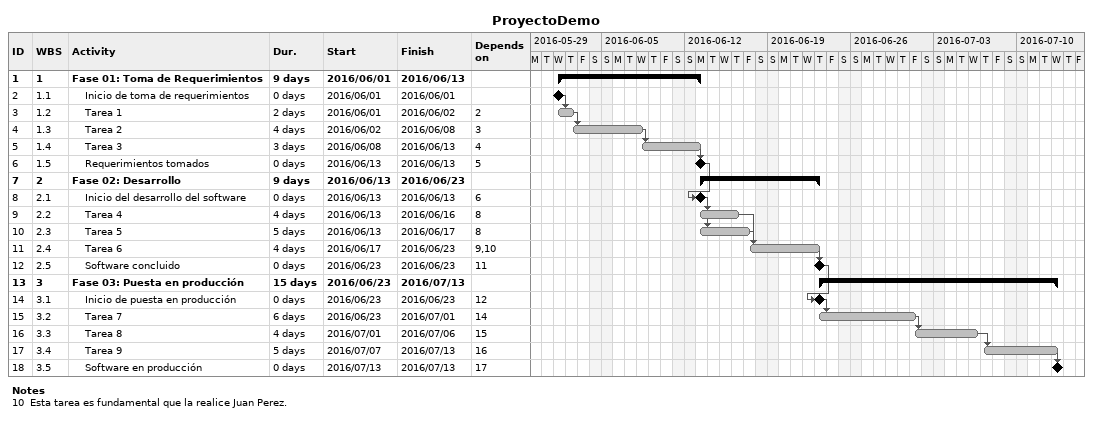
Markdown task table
ProyectoDemo

| ID | WBS | Task | Duration | Start | Finish | Predecessors |
|---|---|---|---|---|---|---|
| 1 | 1 | **Fase 01: Toma de Requerimientos** | 9d | 2016-06-01 | 2016-06-13 |  |
| 2 | 1.1 | Inicio de toma de requerimientos | 0d | 2016-06-01 | 2016-06-01 |  |
| 3 | 1.2 | Tarea 1 | 2d | 2016-06-01 | 2016-06-02 | 2 |
| 4 | 1.3 | Tarea 2 | 4d | 2016-06-02 | 2016-06-08 | 3 |
| 5 | 1.4 | Tarea 3 | 3d | 2016-06-08 | 2016-06-13 | 4 |
| 6 | 1.5 | Requerimientos tomados | 0d | 2016-06-13 | 2016-06-13 | 5 |
| 7 | 2 | **Fase 02: Desarrollo** | 9d | 2016-06-13 | 2016-06-23 |  |
| 8 | 2.1 | Inicio del desarrollo del software | 0d | 2016-06-13 | 2016-06-13 | 6 |
| 9 | 2.2 | Tarea 4 | 4d | 2016-06-13 | 2016-06-16 | 8 |
| 10 | 2.3 | Tarea 5 | 5d | 2016-06-13 | 2016-06-17 | 8 |
| 11 | 2.4 | Tarea 6 | 4d | 2016-06-17 | 2016-06-23 | 9, 10 |
| 12 | 2.5 | Software concluido | 0d | 2016-06-23 | 2016-06-23 | 11 |
| 13 | 3 | **Fase 03: Puesta en producción** | 15d | 2016-06-23 | 2016-07-13 |  |
| 14 | 3.1 | Inicio de puesta en producción | 0d | 2016-06-23 | 2016-06-23 | 12 |
| 15 | 3.2 | Tarea 7 | 6d | 2016-06-23 | 2016-07-01 | 14 |
| 16 | 3.3 | Tarea 8 | 4d | 2016-07-01 | 2016-07-06 | 15 |
| 17 | 3.4 | Tarea 9 | 5d | 2016-07-07 | 2016-07-13 | 16 |
| 18 | 3.5 | Software en producción | 0d | 2016-07-13 | 2016-07-13 | 17 |

Notes
- 10: Esta tarea es fundamental que la realice Juan Perez.
